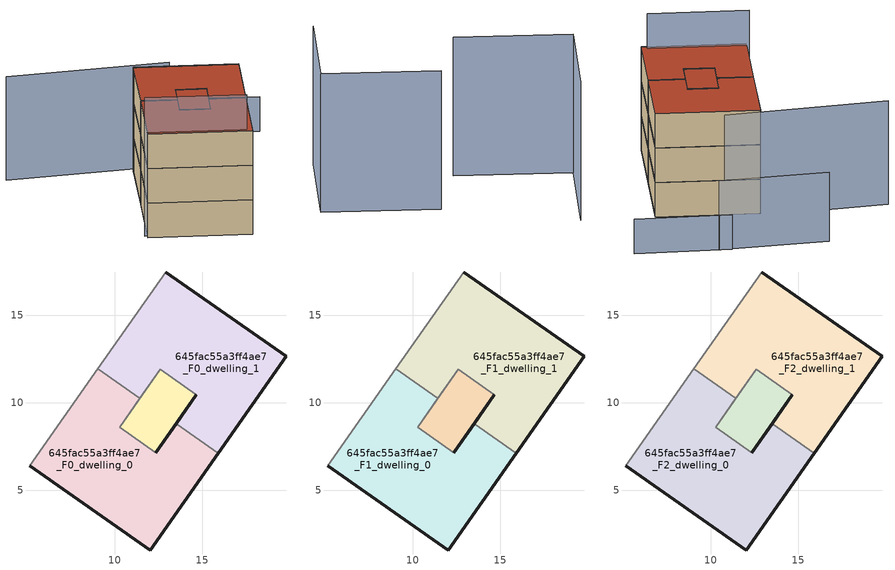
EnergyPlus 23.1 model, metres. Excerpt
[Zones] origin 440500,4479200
645fac55a3ff4ae7_F0_dwelling_0
 floor ground (EU_floor_Construction): 12.04,1.59 15.92,7.13 13.51,8.81 12.35,7.15 10.28,8.6 11.45,10.26 9.04,11.95 5.16,6.41 z0
 wall outside (EU_wall_Construction): 12.35,7.15 13.51,8.81 / 15.92,7.13 12.04,1.59 5.16,6.41 z0:3
 wall adiabatic (EU_wall_Construction): 5.16,6.41 9.04,11.95 / 11.45,10.26 10.28,8.6 z0:3
 wall to 645fac55a3ff4ae7_F0_dwelling_1 (EU_wall_Construction): 9.04,11.95 11.45,10.26 / 13.51,8.81 15.92,7.13 z0:3
 wall to 645fac55a3ff4ae7_F0_circulation (EU_wall_Construction): 10.28,8.6 12.35,7.15 z0:3
645fac55a3ff4ae7_F0_dwelling_1
 floor ground (EU_floor_Construction): 15.92,7.13 19.8,12.67 12.92,17.49 9.04,11.95 11.45,10.26 12.61,11.92 14.68,10.47 13.51,8.81 z0
 wall outside (EU_wall_Construction): 13.51,8.81 14.68,10.47 / 12.92,17.49 19.8,12.67 15.92,7.13 z0:3
 wall to 645fac55a3ff4ae7_F0_circulation (EU_wall_Construction): 14.68,10.47 12.61,11.92 z0:3
 wall adiabatic (EU_wall_Construction): 12.61,11.92 11.45,10.26 / 9.04,11.95 12.92,17.49 z0:3
645fac55a3ff4ae7_F0_circulation
 floor ground (EU_floor_Construction): 12.35,7.15 14.68,10.47 12.61,11.92 10.28,8.6 z0
 wall outside (EU_wall_Construction): 14.68,10.47 12.35,7.15 z0:3
 wall adiabatic (EU_wall_Construction): 10.28,8.6 12.61,11.92 z0:3
645fac55a3ff4ae7_F1_dwelling_0
 floor to 645fac55a3ff4ae7_F0_dwelling_0 (EU_floor_Construction): 12.04,1.59 15.92,7.13 13.51,8.81 12.35,7.15 10.28,8.6 11.45,10.26 9.04,11.95 5.16,6.41 z3
 wall outside (EU_wall_Construction): 12.35,7.15 13.51,8.81 / 15.92,7.13 12.04,1.59 5.16,6.41 z3:6
 wall adiabatic (EU_wall_Construction): 5.16,6.41 9.04,11.95 / 11.45,10.26 10.28,8.6 z3:6
 wall to 645fac55a3ff4ae7_F1_dwelling_1 (EU_wall_Construction): 9.04,11.95 11.45,10.26 / 13.51,8.81 15.92,7.13 z3:6
 wall to 645fac55a3ff4ae7_F1_circulation (EU_wall_Construction): 10.28,8.6 12.35,7.15 z3:6
645fac55a3ff4ae7_F1_dwelling_1
 floor to 645fac55a3ff4ae7_F0_dwelling_1 (EU_floor_Construction): 15.92,7.13 19.8,12.67 12.92,17.49 9.04,11.95 11.45,10.26 12.61,11.92 14.68,10.47 13.51,8.81 z3
 wall outside (EU_wall_Construction): 13.51,8.81 14.68,10.47 / 12.92,17.49 19.8,12.67 15.92,7.13 z3:6
 wall to 645fac55a3ff4ae7_F1_circulation (EU_wall_Construction): 14.68,10.47 12.61,11.92 z3:6
 wall adiabatic (EU_wall_Construction): 12.61,11.92 11.45,10.26 / 9.04,11.95 12.92,17.49 z3:6
645fac55a3ff4ae7_F1_circulation
 floor to 645fac55a3ff4ae7_F0_circulation (EU_floor_Construction): 12.35,7.15 14.68,10.47 12.61,11.92 10.28,8.6 z3
 wall outside (EU_wall_Construction): 14.68,10.47 12.35,7.15 z3:6
 wall adiabatic (EU_wall_Construction): 10.28,8.6 12.61,11.92 z3:6
645fac55a3ff4ae7_F2_dwelling_0
 floor to 645fac55a3ff4ae7_F1_dwelling_0 (EU_floor_Construction): 12.04,1.59 15.92,7.13 13.51,8.81 12.35,7.15 10.28,8.6 11.45,10.26 9.04,11.95 5.16,6.41 z6
 wall outside (EU_wall_Construction): 12.35,7.15 13.51,8.81 / 15.92,7.13 12.04,1.59 5.16,6.41 z6:9
 wall adiabatic (EU_wall_Construction): 5.16,6.41 9.04,11.95 / 11.45,10.26 10.28,8.6 z6:9
 wall to 645fac55a3ff4ae7_F2_dwelling_1 (EU_wall_Construction): 9.04,11.95 11.45,10.26 / 13.51,8.81 15.92,7.13 z6:9
 wall to 645fac55a3ff4ae7_F2_circulation (EU_wall_Construction): 10.28,8.6 12.35,7.15 z6:9
 roof outside (EU_roof_Construction): 13.51,8.81 15.92,7.13 12.04,1.59 5.16,6.41 9.04,11.95 11.45,10.26 10.28,8.6 12.35,7.15 z9
645fac55a3ff4ae7_F2_dwelling_1
 floor to 645fac55a3ff4ae7_F1_dwelling_1 (EU_floor_Construction): 15.92,7.13 19.8,12.67 12.92,17.49 9.04,11.95 11.45,10.26 12.61,11.92 14.68,10.47 13.51,8.81 z6
 wall outside (EU_wall_Construction): 13.51,8.81 14.68,10.47 / 12.92,17.49 19.8,12.67 15.92,7.13 z6:9
 wall to 645fac55a3ff4ae7_F2_circulation (EU_wall_Construction): 14.68,10.47 12.61,11.92 z6:9
 wall adiabatic (EU_wall_Construction): 12.61,11.92 11.45,10.26 / 9.04,11.95 12.92,17.49 z6:9
 roof outside (EU_roof_Construction): 19.8,12.67 15.92,7.13 13.51,8.81 14.68,10.47 12.61,11.92 11.45,10.26 9.04,11.95 12.92,17.49 z9
645fac55a3ff4ae7_F2_circulation
 floor to 645fac55a3ff4ae7_F1_circulation (EU_floor_Construction): 12.35,7.15 14.68,10.47 12.61,11.92 10.28,8.6 z6
 wall outside (EU_wall_Construction): 14.68,10.47 12.35,7.15 z6:9
 wall adiabatic (EU_wall_Construction): 10.28,8.6 12.61,11.92 z6:9
 roof outside (EU_roof_Construction): 14.68,10.47 12.35,7.15 10.28,8.6 12.61,11.92 z9
shading: 26.85,-4.1 19.09,1.58 / 19.09,1.58 24.77,9.35 / 5.21,6.81 11.87,2.1 z0:12; 3.91,22.55 15.76,16.46 z0:9; 20.11,21.01 12.28,25.27 z0:6; 25.8,17.24 19.27,21.57 z0:3
[Building]
EU S2 Campaign: North Axis=0; Terrain=City; Solar Distribution=FullExterior
[Site:Location]
Madrid: Latitude=40.5; Longitude=-3.5; Time Zone=1; Elevation=609
[SizingPeriod:WeatherFileDays]
AnnualSizingPeriod: Begin Month=1; Begin Day of Month=1; End Month=12; End Day of Month=31; Day of Week for Start Day=Monday; Use Weather File Daylight Saving Period=No; Use Weather File Rain and Snow Indicators=No
[MATERIAL]
EU_InternalMass_Material: Roughness=MediumRough; Thickness=0.1; Conductivity=1; Density=1800; Specific Heat=900; Thermal Absorptance=0.9; Solar Absorptance=0.7; Visible Absorptance=0.7
[MATERIAL:NOMASS] Roughness=MediumRough; Thermal Absorptance=0.9; Solar Absorptance=0.7; Visible Absorptance=0.7
Name | Thermal Resistance
EU_wall_NoMass | 1.60022
EU_roof_NoMass | 1.57597
EU_floor_NoMass | 0.470652
[CONSTRUCTION]
EU_wall_Construction: EU_wall_NoMass
EU_roof_Construction: EU_roof_NoMass
EU_floor_Construction: EU_floor_NoMass
EU_InternalMass_Construction: EU_InternalMass_Material
[ZONE] Type=1; Multiplier=1; Ceiling Height=autocalculate; Floor Area=autocalculate; Part of Total Floor Area=Yes
Name | Volume
645fac55a3ff4ae7_F0_dwelling_0; 645fac55a3ff4ae7_F1_dwelling_0; 645fac55a3ff4ae7_F2_dwelling_0 | 155.164
645fac55a3ff4ae7_F0_dwelling_1; 645fac55a3ff4ae7_F1_dwelling_1; 645fac55a3ff4ae7_F2_dwelling_1 | 155.157
645fac55a3ff4ae7_F0_circulation; 645fac55a3ff4ae7_F1_circulation; 645fac55a3ff4ae7_F2_circulation | 30.6903
[INTERNALMASS] Construction=EU_InternalMass_Construction; Surface Area=51.7178
Name | Zone or ZoneList
645fac55a3ff4ae7_F0_dwelling_0_EU_InternalMass | 645fac55a3ff4ae7_F0_dwelling_0
645fac55a3ff4ae7_F0_dwelling_1_EU_InternalMass | 645fac55a3ff4ae7_F0_dwelling_1
645fac55a3ff4ae7_F1_dwelling_0_EU_InternalMass | 645fac55a3ff4ae7_F1_dwelling_0
645fac55a3ff4ae7_F1_dwelling_1_EU_InternalMass | 645fac55a3ff4ae7_F1_dwelling_1
645fac55a3ff4ae7_F2_dwelling_0_EU_InternalMass | 645fac55a3ff4ae7_F2_dwelling_0
645fac55a3ff4ae7_F2_dwelling_1_EU_InternalMass | 645fac55a3ff4ae7_F2_dwelling_1
[OTHEREQUIPMENT] Fuel Type=Electricity; Design Level Calculation Method=Watts/Area; Power per Zone Floor Area=1; Fraction Latent=0; Fraction Radiant=0; Fraction Lost=0; Carbon Dioxide Generation Rate=0; EndUse Subcategory=EU_Step8_InternalGains
Name | Zone or ZoneList or Space or SpaceList | Schedule
EU_Step8_InternalGain_645fac55a3ff4ae7_F0_dwelling_0_f000 | 645fac55a3ff4ae7_F0_dwelling_0 | EU_Step8_GainSchedule_645fac55a3ff4ae7_F0_dwelling_0_f000
EU_Step8_InternalGain_645fac55a3ff4ae7_F0_dwelling_1_f000 | 645fac55a3ff4ae7_F0_dwelling_1 | EU_Step8_GainSchedule_645fac55a3ff4ae7_F0_dwelling_1_f000
EU_Step8_InternalGain_645fac55a3ff4ae7_F1_dwelling_0_f000 | 645fac55a3ff4ae7_F1_dwelling_0 | EU_Step8_GainSchedule_645fac55a3ff4ae7_F1_dwelling_0_f000
EU_Step8_InternalGain_645fac55a3ff4ae7_F1_dwelling_1_f000 | 645fac55a3ff4ae7_F1_dwelling_1 | EU_Step8_GainSchedule_645fac55a3ff4ae7_F1_dwelling_1_f000
EU_Step8_InternalGain_645fac55a3ff4ae7_F2_dwelling_0_f000 | 645fac55a3ff4ae7_F2_dwelling_0 | EU_Step8_GainSchedule_645fac55a3ff4ae7_F2_dwelling_0_f000
EU_Step8_InternalGain_645fac55a3ff4ae7_F2_dwelling_1_f000 | 645fac55a3ff4ae7_F2_dwelling_1 | EU_Step8_GainSchedule_645fac55a3ff4ae7_F2_dwelling_1_f000
[ZONEINFILTRATION:DESIGNFLOWRATE] Schedule=EU_AlwaysOn; Design Flow Rate Calculation Method=Flow/Area; Flow Rate per Floor Area=0.0005; Constant Term Coefficient=1; Temperature Term Coefficient=0; Velocity Term Coefficient=0; Velocity Squared Term Coefficient=0
Name | Zone or ZoneList or Space or SpaceList
EU_Circulation_Infiltration_645fac55a3ff4ae7_F0_circulation | 645fac55a3ff4ae7_F0_circulation
EU_Circulation_Infiltration_645fac55a3ff4ae7_F1_circulation | 645fac55a3ff4ae7_F1_circulation
EU_Circulation_Infiltration_645fac55a3ff4ae7_F2_circulation | 645fac55a3ff4ae7_F2_circulation
[ZONEVENTILATION:DESIGNFLOWRATE] Schedule=EU_AlwaysOn; Design Flow Rate Calculation Method=AirChanges/Hour; Air Changes per Hour=0.480704; Ventilation Type=Natural; Fan Pressure Rise=0; Fan Total Efficiency=1; Constant Term Coefficient=1; Temperature Term Coefficient=0; Velocity Term Coefficient=0; Velocity Squared Term Coefficient=0; Minimum Indoor Temperature=-100; Maximum Indoor Temperature=100; Delta Temperature=-100; Minimum Outdoor Temperature=-100; Maximum Outdoor Temperature=100; Maximum Wind Speed=40
Name | Zone or ZoneList or Space or SpaceList
EU_ConstantAir_645fac55a3ff4ae7_F0_dwelling_0 | 645fac55a3ff4ae7_F0_dwelling_0
EU_ConstantAir_645fac55a3ff4ae7_F0_dwelling_1 | 645fac55a3ff4ae7_F0_dwelling_1
EU_ConstantAir_645fac55a3ff4ae7_F1_dwelling_0 | 645fac55a3ff4ae7_F1_dwelling_0
EU_ConstantAir_645fac55a3ff4ae7_F1_dwelling_1 | 645fac55a3ff4ae7_F1_dwelling_1
EU_ConstantAir_645fac55a3ff4ae7_F2_dwelling_0 | 645fac55a3ff4ae7_F2_dwelling_0
EU_ConstantAir_645fac55a3ff4ae7_F2_dwelling_1 | 645fac55a3ff4ae7_F2_dwelling_1
[HVACTEMPLATE:THERMOSTAT] Constant Heating Setpoint=20; Constant Cooling Setpoint=50
EU_HeatOnly_645fac55a3ff4ae7_F0_dwelling_0; EU_HeatOnly_645fac55a3ff4ae7_F0_dwelling_1; EU_HeatOnly_645fac55a3ff4ae7_F1_dwelling_0; EU_HeatOnly_645fac55a3ff4ae7_F1_dwelling_1; EU_HeatOnly_645fac55a3ff4ae7_F2_dwelling_0; EU_HeatOnly_645fac55a3ff4ae7_F2_dwelling_1
[HVACTEMPLATE:ZONE:IDEALLOADSAIRSYSTEM] System Availability Schedule=EU_AlwaysOn; Maximum Heating Supply Air Temperature=50; Minimum Cooling Supply Air Temperature=13; Maximum Heating Supply Air Humidity Ratio=0.0156; Minimum Cooling Supply Air Humidity Ratio=0.0077; Heating Limit=NoLimit; Cooling Limit=NoLimit; Heating Availability Schedule=EU_AlwaysOn; Cooling Availability Schedule=EU_CoolingOff; Dehumidification Control Type=ConstantSensibleHeatRatio; Cooling Sensible Heat Ratio=0.7; Dehumidification Setpoint=60; Humidification Control Type=None; Humidification Setpoint=30; Outdoor Air Method=None; Outdoor Air Flow Rate per Person=0.00944; Outdoor Air Flow Rate per Zone Floor Area=0; Outdoor Air Flow Rate per Zone=0; Demand Controlled Ventilation Type=None; Outdoor Air Economizer Type=NoEconomizer; Heat Recovery Type=None; Sensible Heat Recovery Effectiveness=0.7; Latent Heat Recovery Effectiveness=0.65
Name | Template Thermostat
645fac55a3ff4ae7_F0_dwelling_0 | EU_HeatOnly_645fac55a3ff4ae7_F0_dwelling_0
645fac55a3ff4ae7_F0_dwelling_1 | EU_HeatOnly_645fac55a3ff4ae7_F0_dwelling_1
645fac55a3ff4ae7_F1_dwelling_0 | EU_HeatOnly_645fac55a3ff4ae7_F1_dwelling_0
645fac55a3ff4ae7_F1_dwelling_1 | EU_HeatOnly_645fac55a3ff4ae7_F1_dwelling_1
645fac55a3ff4ae7_F2_dwelling_0 | EU_HeatOnly_645fac55a3ff4ae7_F2_dwelling_0
645fac55a3ff4ae7_F2_dwelling_1 | EU_HeatOnly_645fac55a3ff4ae7_F2_dwelling_1
[SIZING:ZONE] Zone Cooling Design Supply Air Temperature Input Method=SupplyAirTemperature; Zone Cooling Design Supply Air Temperature=13; Zone Heating Design Supply Air Temperature Input Method=SupplyAirTemperature; Zone Heating Design Supply Air Temperature=50; Zone Cooling Design Supply Air Humidity Ratio=0.008; Zone Heating Design Supply Air Humidity Ratio=0.008; Cooling Design Air Flow Method=DesignDay; Cooling Design Air Flow Rate=0; Cooling Minimum Air Flow per Zone Floor Area=0.000762; Cooling Minimum Air Flow=0; Cooling Minimum Air Flow Fraction=0.2; Heating Design Air Flow Method=DesignDay; Heating Design Air Flow Rate=0; Heating Maximum Air Flow per Zone Floor Area=0.002032; Heating Maximum Air Flow=0.141576; Heating Maximum Air Flow Fraction=0.3; Account for Dedicated Outdoor Air System=No; Dedicated Outdoor Air System Control Strategy=NeutralSupplyAir; Dedicated Outdoor Air Low Setpoint Temperature for Design=autosize; Dedicated Outdoor Air High Setpoint Temperature for Design=autosize; Zone Load Sizing Method=Sensible Load Only No Latent Load; Zone Latent Cooling Design Supply Air Humidity Ratio Input Method=HumidityRatioDifference; Zone Cooling Design Supply Air Humidity Ratio Difference=0.005; Zone Latent Heating Design Supply Air Humidity Ratio Input Method=HumidityRatioDifference; Zone Humidification Design Supply Air Humidity Ratio Difference=0.005
645fac55a3ff4ae7_F0_dwelling_0; 645fac55a3ff4ae7_F0_dwelling_1; 645fac55a3ff4ae7_F1_dwelling_0; 645fac55a3ff4ae7_F1_dwelling_1; 645fac55a3ff4ae7_F2_dwelling_0; 645fac55a3ff4ae7_F2_dwelling_1
[SCHEDULE:CONSTANT]
Name | Hourly Value
EU_AlwaysOn | 1
EU_CoolingOff | 0
[SCHEDULE:FILE] Column Number=1; Rows to Skip at Top=0; Number of Hours of Data=8760; Column Separator=Comma; Interpolate to Timestep=No; Minutes per Item=60; Adjust Schedule for Daylight Savings=Yes
Name | File
EU_Step8_GainSchedule_645fac55a3ff4ae7_F0_dwelling_0_f000 | ../../schedules/645fac55a3ff4ae7/645fac55a3ff4ae7_F0_dwelling_0_f000_gain.csv
EU_Step8_GainSchedule_645fac55a3ff4ae7_F0_dwelling_1_f000 | ../../schedules/645fac55a3ff4ae7/645fac55a3ff4ae7_F0_dwelling_1_f000_gain.csv
EU_Step8_GainSchedule_645fac55a3ff4ae7_F1_dwelling_0_f000 | ../../schedules/645fac55a3ff4ae7/645fac55a3ff4ae7_F1_dwelling_0_f000_gain.csv
EU_Step8_GainSchedule_645fac55a3ff4ae7_F1_dwelling_1_f000 | ../../schedules/645fac55a3ff4ae7/645fac55a3ff4ae7_F1_dwelling_1_f000_gain.csv
EU_Step8_GainSchedule_645fac55a3ff4ae7_F2_dwelling_0_f000 | ../../schedules/645fac55a3ff4ae7/645fac55a3ff4ae7_F2_dwelling_0_f000_gain.csv
EU_Step8_GainSchedule_645fac55a3ff4ae7_F2_dwelling_1_f000 | ../../schedules/645fac55a3ff4ae7/645fac55a3ff4ae7_F2_dwelling_1_f000_gain.csv
